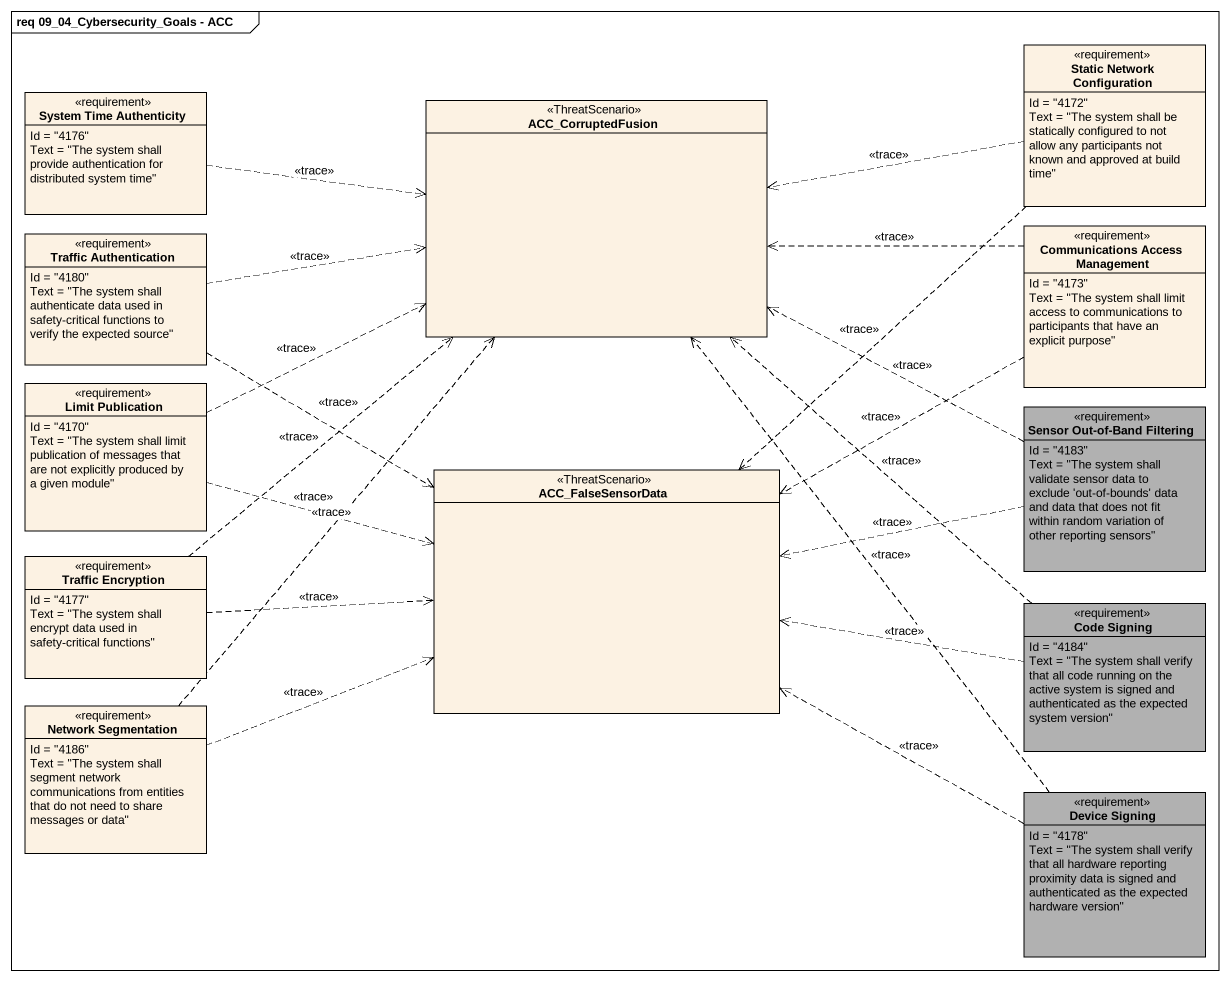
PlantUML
@startuml
mainframe req 09_04_Cybersecurity_Goals - ACC
hide circle
hide empty members
class "Static Network Configuration" as Static_Network_Configuration <<requirement>> {
  Id = "4172"
  Text = "The system shall be statically configured to not allow any participants not known and approved at build time"
}
class "System Time Authenticity" as System_Time_Authenticity <<requirement>> {
  Id = "4176"
  Text = "The system shall provide authentication for distributed system time"
}
class ACC_CorruptedFusion <<ThreatScenario>>
class "Traffic Authentication" as Traffic_Authentication <<requirement>> {
  Id = "4180"
  Text = "The system shall authenticate data used in safety-critical functions to verify the expected source"
}
class "Communications Access Management" as Communications_Access <<requirement>> {
  Id = "4173"
  Text = "The system shall limit access to communications to participants that have an explicit purpose"
}
class "Limit Publication" as Limit_Publication <<requirement>> {
  Id = "4170"
  Text = "The system shall limit publication of messages that are not explicitly produced by a given module"
}
class "Sensor Out-of-Band Filtering" as Sensor_Out_of_Band_Filtering <<requirement>> #B1B1B1 {
  Id = "4183"
  Text = "The system shall validate sensor data to exclude 'out-of-bounds' data and data that does not fit within random variation of other reporting sensors"
}
class ACC_FalseSensorData <<ThreatScenario>>
class "Traffic Encryption" as Traffic_Encryption <<requirement>> {
  Id = "4177"
  Text = "The system shall encrypt data used in safety-critical functions"
}
class "Code Signing" as Code_Signing <<requirement>> #B1B1B1 {
  Id = "4184"
  Text = "The system shall verify that all code running on the active system is signed and authenticated as the expected system version"
}
class "Network Segmentation" as Network_Segmentation <<requirement>> {
  Id = "4186"
  Text = "The system shall segment network communications from entities that do not need to share messages or data"
}
class "Device Signing" as Device_Signing <<requirement>> #B1B1B1 {
  Id = "4178"
  Text = "The system shall verify that all hardware reporting proximity data is signed and authenticated as the expected hardware version"
}
Static_Network_Configuration .left.> ACC_CorruptedFusion : <<trace>>
Static_Network_Configuration ..> ACC_FalseSensorData : <<trace>>
System_Time_Authenticity .right.> ACC_CorruptedFusion : <<trace>>
Traffic_Authentication .right.> ACC_CorruptedFusion : <<trace>>
Traffic_Authentication .right.> ACC_FalseSensorData : <<trace>>
Communications_Access .left.> ACC_CorruptedFusion : <<trace>>
Communications_Access .left.> ACC_FalseSensorData : <<trace>>
Limit_Publication .right.> ACC_CorruptedFusion : <<trace>>
Limit_Publication .right.> ACC_FalseSensorData : <<trace>>
Sensor_Out_of_Band_Filtering .left.> ACC_CorruptedFusion : <<trace>>
Sensor_Out_of_Band_Filtering .left.> ACC_FalseSensorData : <<trace>>
Traffic_Encryption .up.> ACC_CorruptedFusion : <<trace>>
Traffic_Encryption .right.> ACC_FalseSensorData : <<trace>>
Code_Signing .up.> ACC_CorruptedFusion : <<trace>>
Code_Signing .left.> ACC_FalseSensorData : <<trace>>
Network_Segmentation .up.> ACC_CorruptedFusion : <<trace>>
Network_Segmentation .right.> ACC_FalseSensorData : <<trace>>
Device_Signing .up.> ACC_CorruptedFusion : <<trace>>
Device_Signing .left.> ACC_FalseSensorData : <<trace>>
@enduml
